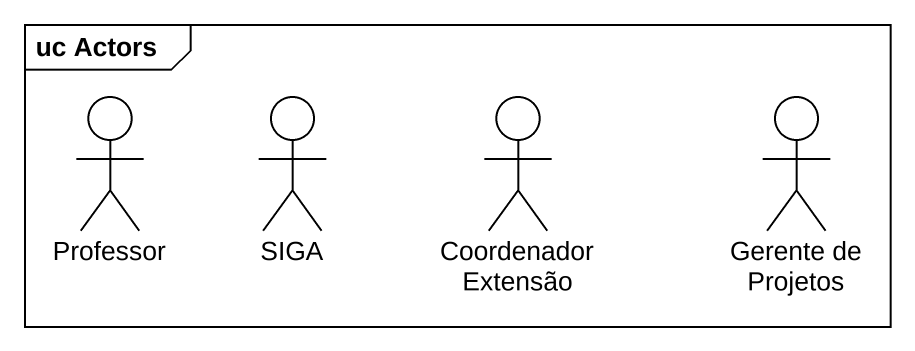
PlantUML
@startuml
mainframe uc Actors
actor Professor
actor SIGA
actor "Coordenador Extensão" as Coordenador_Extensão
actor "Gerente de Projetos" as Gerente_de_Projetos
@enduml
